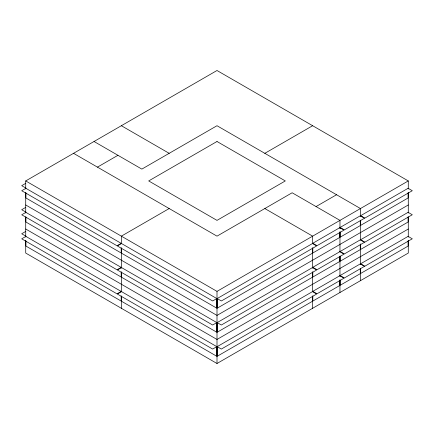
<?xml version="1.0" encoding="UTF-8"?>
<svg xmlns="http://www.w3.org/2000/svg" width="434" height="434" viewBox="0 0 434 434"><rect width="100%" height="100%" fill="white"/><g stroke="black" fill="none" stroke-linecap="round" stroke-linejoin="round"><path stroke-width="0.65" d="M25.72 188.947L25.72 180.935L217 70.503L408.28 180.935L408.28 188.947M25.801 183.3L21.7 185.671L25.894 188.09M25.801 207.343L21.7 209.714L25.894 212.134M97.449 167.133L117.945 155.296M25.801 231.387L21.7 233.758L25.894 236.177M169.179 208.542L121.363 236.15L121.363 243.501M264.821 153.327L312.637 125.719M316.055 206.573L336.551 194.741M25.72 180.935L217 291.371L408.28 180.935M216.826 298.559L212.649 300.974L117.354 245.959L121.536 243.545L216.826 298.559L216.826 308.211L121.536 253.196L121.536 248.047M340.137 227.438L360.285 215.806L364.522 218.248L344.374 229.884L340.137 227.438L340.137 228.74M217.174 298.559L312.464 243.545L316.646 245.959L221.351 300.974L217.174 298.559L217.174 308.211L312.464 253.196L312.464 248.047M408.28 204.978L217 315.409L25.72 204.978M216.826 322.603L212.649 325.017L117.354 270.002L121.536 267.588L216.826 322.603L216.826 332.254L121.536 277.239L121.536 272.091M217.174 322.603L312.464 267.588L316.646 270.002L221.351 325.017L217.174 322.603L217.174 332.254L312.464 277.239L312.464 272.091M408.28 229.022L217 339.453L25.72 229.022M216.826 346.647L212.649 349.061L117.354 294.046L121.536 291.632L216.826 346.647L216.826 356.298L121.536 301.283L121.536 296.134M217.174 346.647L312.464 291.632L316.646 294.046L221.351 349.061L217.174 346.647L217.174 356.298L312.464 301.283L312.464 296.134M25.72 240.376L25.72 253.065L217 363.497L408.28 253.065L408.28 240.376M121.363 125.719L169.179 153.327M264.821 208.542L312.637 236.15L312.637 243.501M94.037 141.495L141.853 169.103L217 125.719L360.459 208.542L360.459 216.555M73.541 153.327L217 236.15L292.147 192.767L339.963 220.374L339.963 228.392M408.28 192.289L408.28 212.991M408.28 217L408.28 237.035M408.106 192.81L408.106 197.98L360.632 225.387L360.632 220.222M408.106 216.854L408.106 222.024L360.632 249.431L360.632 244.266M408.106 240.897L408.106 246.067L360.632 273.474L360.632 268.31M360.459 220.564L360.459 239.931M360.459 243.941L360.459 264.642M360.459 268.651L360.459 280.673M360.285 220.369L360.285 225.588L340.137 237.219L340.137 232M360.285 244.413L360.285 249.631L340.137 261.263L340.137 256.044M360.285 268.456L360.285 273.675L340.137 285.306L340.137 280.087M339.963 231.729L339.963 251.763M339.963 256.44L339.963 276.474M339.963 279.816L339.963 292.505M339.789 232.223L339.789 237.42L312.811 252.995L312.811 247.798M339.789 256.266L339.789 261.463L312.811 277.038L312.811 271.841M339.789 280.31L339.789 285.507L312.811 301.082L312.811 295.885M312.637 248.172L312.637 268.212M312.637 272.216L312.637 291.583M312.637 296.259L312.637 308.281M217 291.371L217 363.497M121.363 248.172L121.363 268.212M121.363 272.216L121.363 291.583M121.363 296.259L121.363 308.281M121.189 247.847L121.189 252.995L25.894 197.98L25.894 192.832M121.189 271.89L121.189 277.038L25.894 222.024L25.894 216.875M121.189 295.934L121.189 301.082L25.894 246.067L25.894 240.919M25.72 192.289L25.72 212.991M25.72 217L25.72 237.035M25.894 188.329L21.716 190.738L117.006 245.758L121.189 243.344L25.894 188.329M25.894 212.372L21.716 214.781L117.006 269.802L121.189 267.387L25.894 212.372M25.894 236.416L21.716 238.825L117.006 293.845L121.189 291.431L25.894 236.416M217 141.495L148.688 180.935L217 220.374L285.312 180.935L217 141.495M339.789 227.676L312.811 243.257L317.032 245.687L344.01 230.112L339.789 227.676M408.106 188.291L360.632 215.698L364.826 218.123L412.3 190.716L408.106 188.291M360.285 239.85L340.137 251.481L344.374 253.928L364.522 242.291L360.285 239.85M339.789 251.72L312.811 267.301L317.032 269.731L344.01 254.156L339.789 251.72M408.106 212.334L360.632 239.742L364.826 242.167L412.3 214.754L408.106 212.334M339.789 275.764L312.811 291.339L317.032 293.775L344.01 278.199L339.789 275.764M360.285 263.894L340.137 275.525L344.374 277.966L364.522 266.335L360.285 263.894M408.106 236.378L360.632 263.785L364.826 266.21L412.3 238.798L408.106 236.378"/></g></svg>
